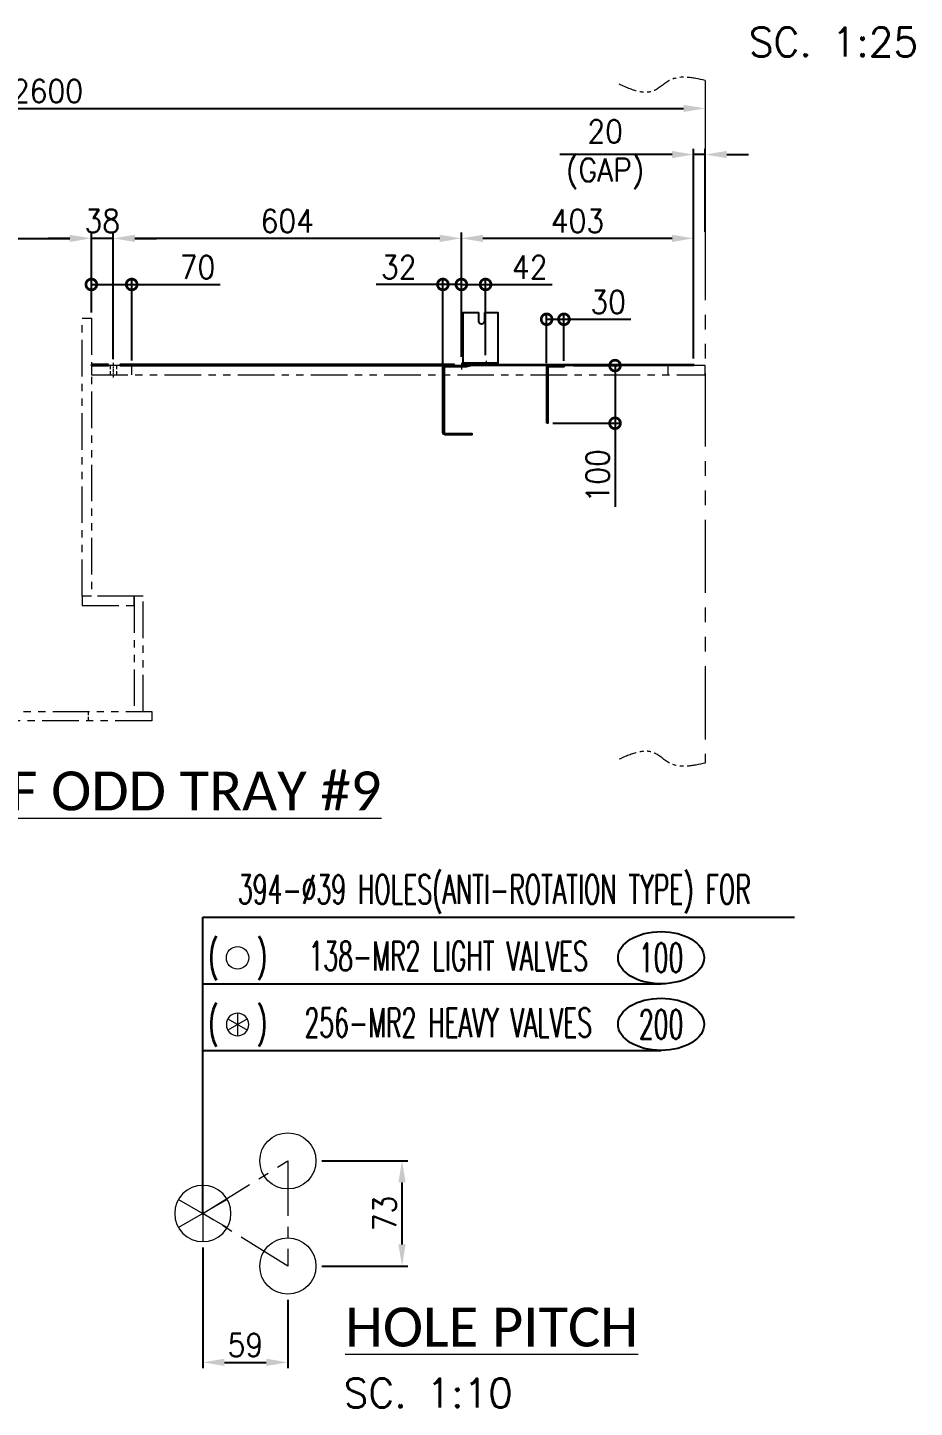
# Model space of a CAD drawing. Header units: inches. Extents: x -15980 to 45789, y -23276 to 2417.
# Drawn here: x -4346 to -2807, y -18757 to -16363 of the extents above; entities that cross this region are included whole.
import ezdxf
from ezdxf.enums import TextEntityAlignment as Align

# ---------------------------------------------------------------- set-up
doc = ezdxf.new("R2010")
doc.units = ezdxf.units.IN
doc.header["$MEASUREMENT"] = 0
for name, pattern in [('CENTER', [50.8, 31.75, -6.35, 6.35, -6.35]), ('CENTERX2', [101.6, 63.5, -12.7, 12.7, -12.7]), ('HIDDEN', [9.525, 6.35, -3.175]), ('HIDDENX2', [19.05, 12.7, -6.35]), ('PHANTOMX2', [127, 63.5, -12.7, 12.7, -12.7, 12.7, -12.7])]:
    doc.linetypes.add(name, pattern=pattern)
for name, color, linetype, lineweight in [('Center line', 181, 'CENTER', 5), ('CENTER LINES', 181, 'CENTERX2', 5), ('HATCH', 130, 'PHANTOMX2', 9), ('HIDDEN', 211, 'HIDDEN', 5), ('HIDDEN LINES', 211, 'HIDDENX2', 5), ('TEXT', 2, 'Continuous', 13)]:
    doc.layers.add(name, color=color, linetype=linetype, lineweight=lineweight)
doc.layers.add('dim', color=82, linetype='Continuous')
doc.styles.add('ROMANS', font='ROMANS.shx', dxfattribs={"width": 0.9, "bigfont": '@extfont2.shx'})
doc.styles.add('style4', font='calibri.ttf')
doc.dimstyles.new('1X25', dxfattribs={"dimscale": 25, "dimtxt": 1.6, "dimasz": 1.5, "dimexe": 0.4, "dimexo": 0.4, "dimgap": 0.4, "dimtad": 1, "dimdsep": 46, "dimtxsty": 'ROMANS', "dimcen": 0, "dimclrd": 256, "dimclre": 256, "dimclrt": 2, "dimadec": 0, "dimazin": 0, "dimtfac": 1, "dimtmove": 0, "dimatfit": 3, "dimfxl": 0.7, "dimlwd": -1, "dimlwe": -1, "dimarcsym": 1})
doc.dimstyles.new('2.5x25', dxfattribs={"dimscale": 25, "dimtxt": 1.6, "dimasz": 1.5, "dimexe": 0.4, "dimexo": 0.4, "dimgap": 0.4, "dimtad": 1, "dimlfac": 0.4, "dimdsep": 46, "dimtxsty": 'ROMANS', "dimcen": 0, "dimclrd": 256, "dimclre": 256, "dimclrt": 2, "dimadec": 0, "dimazin": 0, "dimtfac": 1, "dimtmove": 0, "dimatfit": 3, "dimfxl": 0.7, "dimlwd": -1, "dimlwe": -1, "dimarcsym": 1})

# ---------------------------------------------------------------- blocks, each defined once
blk = doc.blocks.new('*D309')
at = {"layer": 'Defpoints', "color": 0, "transparency": 16777216}
for p in [(-5770.4, -16503.5), (-3170.4, -16503.5), (-3170.4, -16503.5)]:
    blk.add_point(p, dxfattribs=at)
at = {"layer": 'dim', "transparency": 16777216}
blk.add_line((-5732.9, -16503.5), (-3207.9, -16503.5), dxfattribs=at)
for points in [[(-5732.9, -16497.3), (-5732.9, -16509.8), (-5770.4, -16503.5)], [(-3207.9, -16497.3), (-3207.9, -16509.8), (-3170.4, -16503.5)]]:
    blk.add_solid(points, dxfattribs=at)
at = {"layer": 'dim', "color": 2, "transparency": 16777216, "insert": (-4470.4, -16473.5), "char_height": 40, "attachment_point": 5, "style": 'ROMANS'}
blk.add_mtext('SHELL I.D.=%%C2600', dxfattribs=at)
blk = doc.blocks.new('*D314')
at = {"layer": 'Defpoints', "color": 0, "transparency": 16777216}
for p in [(-4235.4, -16728.9), (-4235.4, -16867.6), (-4705.4, -16901.4)]:
    blk.add_point(p, dxfattribs=at)
at = {"layer": 'dim', "transparency": 16777216}
for p, q in [((-4705.4, -16891.4), (-4705.4, -16718.9)), ((-4667.9, -16728.9), (-4272.9, -16728.9)), ((-4235.4, -16857.6), (-4235.4, -16718.9))]:
    blk.add_line(p, q, dxfattribs=at)
for points in [[(-4667.9, -16722.7), (-4667.9, -16735.2), (-4705.4, -16728.9)], [(-4272.9, -16722.7), (-4272.9, -16735.2), (-4235.4, -16728.9)]]:
    blk.add_solid(points, dxfattribs=at)
at = {"layer": 'dim', "color": 2, "transparency": 16777216, "insert": (-4470.4, -16698.9), "char_height": 40, "attachment_point": 5, "style": 'ROMANS'}
blk.add_mtext('470', dxfattribs=at)
blk = doc.blocks.new('*D308')
at = {"layer": 'Defpoints', "color": 0, "transparency": 16777216}
for p in [(-3593.4, -16728.9), (-3593.4, -16944.6), (-3190.4, -16947.6)]:
    blk.add_point(p, dxfattribs=at)
at = {"layer": 'dim', "transparency": 16777216}
for p, q in [((-3593.4, -16934.6), (-3593.4, -16718.9)), ((-3227.9, -16728.9), (-3555.9, -16728.9)), ((-3190.4, -16937.6), (-3190.4, -16718.9))]:
    blk.add_line(p, q, dxfattribs=at)
for points in [[(-3555.9, -16722.7), (-3555.9, -16735.2), (-3593.4, -16728.9)], [(-3227.9, -16722.7), (-3227.9, -16735.2), (-3190.4, -16728.9)]]:
    blk.add_solid(points, dxfattribs=at)
at = {"layer": 'dim', "color": 2, "transparency": 16777216, "insert": (-3391.9, -16698.9), "char_height": 40, "attachment_point": 5, "style": 'ROMANS'}
blk.add_mtext('403', dxfattribs=at)
blk = doc.blocks.new('*D316')
at = {"layer": 'Defpoints', "color": 0, "transparency": 16777216}
for p in [(-4197.4, -16728.9), (-3593.4, -16944.6), (-4197.4, -16948.6)]:
    blk.add_point(p, dxfattribs=at)
at = {"layer": 'dim', "transparency": 16777216}
for p, q in [((-4197.4, -16762), (-4197.4, -16718.9)), ((-3630.9, -16728.9), (-4159.9, -16728.9)), ((-3593.4, -16934.6), (-3593.4, -16718.9)), ((-4197.4, -16938.6), (-4197.4, -16855.8))]:
    blk.add_line(p, q, dxfattribs=at)
for points in [[(-4159.9, -16722.7), (-4159.9, -16735.2), (-4197.4, -16728.9)], [(-3630.9, -16722.7), (-3630.9, -16735.2), (-3593.4, -16728.9)]]:
    blk.add_solid(points, dxfattribs=at)
at = {"layer": 'dim', "color": 2, "transparency": 16777216, "insert": (-3895.4, -16698.9), "char_height": 40, "attachment_point": 5, "style": 'ROMANS'}
blk.add_mtext('604', dxfattribs=at)
blk = doc.blocks.new('_DotSmall')
at = {"color": 0, "linetype": 'ByBlock', "const_width": 0.5}
blk.add_lwpolyline([(-0.0625, 0, 1), (0.0625, 0, 1)], format="xyb", close=True, dxfattribs=at)
blk = doc.blocks.new('*D317')
at = {"layer": 'Defpoints', "color": 0, "transparency": 16777216}
for p in [(-3445.4, -16869.3), (-3445.4, -16955.5), (-3415.4, -16951.6)]:
    blk.add_point(p, dxfattribs=at)
at = {"layer": 'dim', "transparency": 16777216}
for p, q in [((-3445.4, -16945.5), (-3445.4, -16859.3)), ((-3445.4, -16869.3), (-3415.4, -16869.3)), ((-3415.4, -16941.6), (-3415.4, -16859.3)), ((-3415.4, -16869.3), (-3299.6, -16869.3))]:
    blk.add_line(p, q, dxfattribs=at)
at = {"layer": 'dim', "transparency": 16777216, "xscale": 37.5, "yscale": 37.5, "zscale": 37.5, "rotation": 180}
blk.add_blockref('_DotSmall', (-3445.4, -16869.3), dxfattribs=at)
at = {"layer": 'dim', "transparency": 16777216, "xscale": 37.5, "yscale": 37.5, "zscale": 37.5}
blk.add_blockref('_DotSmall', (-3415.4, -16869.3), dxfattribs=at)
at = {"layer": 'dim', "color": 2, "transparency": 16777216, "insert": (-3338.7, -16839.3), "char_height": 40, "attachment_point": 5, "style": 'ROMANS'}
blk.add_mtext('30', dxfattribs=at)
blk = doc.blocks.new('*D318')
at = {"layer": 'Defpoints', "color": 0, "transparency": 16777216}
for p in [(-3551.4, -16808.9), (-3593.4, -16944.6), (-3551.4, -16941.3)]:
    blk.add_point(p, dxfattribs=at)
at = {"layer": 'dim', "transparency": 16777216}
for p, q in [((-3593.4, -16934.6), (-3593.4, -16798.9)), ((-3551.4, -16931.3), (-3551.4, -16798.9)), ((-3593.4, -16808.9), (-3551.4, -16808.9)), ((-3551.4, -16808.9), (-3435.6, -16808.9))]:
    blk.add_line(p, q, dxfattribs=at)
at = {"layer": 'dim', "transparency": 16777216, "xscale": 37.5, "yscale": 37.5, "zscale": 37.5, "rotation": 180}
blk.add_blockref('_DotSmall', (-3593.4, -16808.9), dxfattribs=at)
at = {"layer": 'dim', "transparency": 16777216, "xscale": 37.5, "yscale": 37.5, "zscale": 37.5}
blk.add_blockref('_DotSmall', (-3551.4, -16808.9), dxfattribs=at)
at = {"layer": 'dim', "color": 2, "transparency": 16777216, "insert": (-3474.7, -16778.9), "char_height": 40, "attachment_point": 5, "style": 'ROMANS'}
blk.add_mtext('42', dxfattribs=at)
blk = doc.blocks.new('*D319')
at = {"layer": 'Defpoints', "color": 0, "transparency": 16777216}
for p in [(-3625.4, -16808.9), (-3593.4, -16944.6), (-3625.4, -16956.1)]:
    blk.add_point(p, dxfattribs=at)
at = {"layer": 'dim', "transparency": 16777216}
for p, q in [((-3625.4, -16946.1), (-3625.4, -16798.9)), ((-3593.4, -16934.6), (-3593.4, -16798.9)), ((-3625.4, -16808.9), (-3741.2, -16808.9)), ((-3593.4, -16808.9), (-3625.4, -16808.9))]:
    blk.add_line(p, q, dxfattribs=at)
at = {"layer": 'dim', "transparency": 16777216, "xscale": 37.5, "yscale": 37.5, "zscale": 37.5, "rotation": 180}
blk.add_blockref('_DotSmall', (-3625.4, -16808.9), dxfattribs=at)
at = {"layer": 'dim', "transparency": 16777216, "xscale": 37.5, "yscale": 37.5, "zscale": 37.5}
blk.add_blockref('_DotSmall', (-3593.4, -16808.9), dxfattribs=at)
at = {"layer": 'dim', "color": 2, "transparency": 16777216, "insert": (-3702, -16778.9), "char_height": 40, "attachment_point": 5, "style": 'ROMANS'}
blk.add_mtext('32', dxfattribs=at)
blk = doc.blocks.new('*D320')
at = {"layer": 'Defpoints', "color": 0, "transparency": 16777216}
for p in [(-3408.6, -16949.6), (-3444.4, -17049.6), (-3326.8, -17049.6)]:
    blk.add_point(p, dxfattribs=at)
at = {"layer": 'dim', "transparency": 16777216}
for p, q in [((-3398.6, -16949.6), (-3316.8, -16949.6)), ((-3326.8, -16949.6), (-3326.8, -17049.6)), ((-3434.4, -17049.6), (-3316.8, -17049.6)), ((-3326.8, -17049.6), (-3326.8, -17194.5))]:
    blk.add_line(p, q, dxfattribs=at)
at = {"layer": 'dim', "transparency": 16777216, "xscale": 37.5, "yscale": 37.5, "zscale": 37.5}
for p, rotation in [((-3326.8, -16949.6), 90), ((-3326.8, -17049.6), 270)]:
    blk.add_blockref('_DotSmall', p, dxfattribs=dict(at, rotation=rotation))
at = {"layer": 'dim', "color": 2, "transparency": 16777216, "insert": (-3356.8, -17140.8), "char_height": 40, "attachment_point": 5, "rotation": 90, "style": 'ROMANS'}
blk.add_mtext('100', dxfattribs=at)
blk = doc.blocks.new('*D321')
at = {"layer": 'Defpoints', "color": 0, "transparency": 16777216}
for p in [(-4165.4, -16808.9), (-4235.4, -16867.6), (-4165.4, -16950.6)]:
    blk.add_point(p, dxfattribs=at)
at = {"layer": 'dim', "transparency": 16777216}
for p, q in [((-4235.4, -16857.6), (-4235.4, -16798.9)), ((-4165.4, -16940.6), (-4165.4, -16798.9)), ((-4235.4, -16808.9), (-4165.4, -16808.9)), ((-4165.4, -16808.9), (-4012.1, -16808.9))]:
    blk.add_line(p, q, dxfattribs=at)
at = {"layer": 'dim', "transparency": 16777216, "xscale": 37.5, "yscale": 37.5, "zscale": 37.5, "rotation": 180}
blk.add_blockref('_DotSmall', (-4235.4, -16808.9), dxfattribs=at)
at = {"layer": 'dim', "transparency": 16777216, "xscale": 37.5, "yscale": 37.5, "zscale": 37.5}
blk.add_blockref('_DotSmall', (-4165.4, -16808.9), dxfattribs=at)
at = {"layer": 'dim', "color": 2, "transparency": 16777216, "insert": (-4051.2, -16778.9), "char_height": 40, "attachment_point": 5, "style": 'ROMANS'}
blk.add_mtext('70', dxfattribs=at)
blk = doc.blocks.new('*D362')
at = {"layer": 'Defpoints', "color": 0, "transparency": 16777216}
for p in [(-4235.4, -16728.9), (-4235.4, -16867.6), (-4197.4, -16948.6)]:
    blk.add_point(p, dxfattribs=at)
at = {"layer": 'dim', "transparency": 16777216}
for p, q in [((-4272.9, -16728.9), (-4310.4, -16728.9)), ((-4235.4, -16857.6), (-4235.4, -16718.9)), ((-4197.4, -16728.9), (-4235.4, -16728.9)), ((-4197.4, -16938.6), (-4197.4, -16718.9)), ((-4159.9, -16728.9), (-4122.4, -16728.9))]:
    blk.add_line(p, q, dxfattribs=at)
for points in [[(-4272.9, -16722.7), (-4272.9, -16735.2), (-4235.4, -16728.9)], [(-4159.9, -16722.7), (-4159.9, -16735.2), (-4197.4, -16728.9)]]:
    blk.add_solid(points, dxfattribs=at)
at = {"layer": 'dim', "color": 2, "transparency": 16777216, "insert": (-4216.4, -16698.9), "char_height": 40, "attachment_point": 5, "style": 'ROMANS'}
blk.add_mtext('38', dxfattribs=at)
blk = doc.blocks.new('A$Cc042e11c')
for p, q in [((65, 616), (65, 600)), ((995, 600), (995, 616)), ((1605, 600), (1605, 616)), ((2535, 616), (2535, 600))]:
    blk.add_line(p, q)
for points in [[(1065, 216), (1081, 216), (1081, 698), (1065, 698)], [(1535, 216), (1519, 216), (1519, 698), (1535, 698)], [(0, 616), (1065, 616), (1065, 600), (0, 600)], [(2600, 616), (1535, 616), (1535, 600), (2600, 600)], [(975, 216), (991, 216), (991, 16), (975, 16)], [(991, 216), (1081, 216), (1081, 200), (991, 200)], [(1609, 216), (1519, 216), (1519, 200), (1609, 200)], [(1625, 216), (1609, 216), (1609, 16), (1625, 16)], [(960, 16), (1640, 16), (1640, 0), (960, 0)]]:
    blk.add_lwpolyline(points, close=True)
at = {"layer": 'Center line', "ltscale": 0.2}
for p, q in [((1027, 620.9), (1027, 595.1)), ((1573, 620.9), (1573, 595.1))]:
    blk.add_line(p, q, dxfattribs=at)
at = {"layer": 'HIDDEN'}
for p, q in [((1021.5, 616), (1021.5, 600)), ((1032.5, 616), (1032.5, 600)), ((1567.5, 616), (1567.5, 600)), ((1578.5, 616), (1578.5, 600)), ((1070.5, 16), (1070.5, 0)), ((1529.5, 16), (1529.5, 0))]:
    blk.add_line(p, q, dxfattribs=at)
blk = doc.blocks.new('A$C4edc5b9b')
blk.add_lwpolyline([(0, 2), (30, 2), (30, 0), (0, 0)], close=True)
blk = doc.blocks.new('A$C5415b996')
blk.add_lwpolyline([(30, 0), (30, 96, 0.414214), (26, 100), (0, 100), (0, 98), (26, 98, -0.414214), (28, 96), (28, 0)], format="xyb", close=True)
blk = doc.blocks.new('A$C9f1ed8f9')
blk.add_lwpolyline([(431, 118, -0.414214), (433, 116), (433, 4, -0.414214), (431, 2), (385, 2), (385, 0), (431, 0, 0.414214), (435, 4), (435, 116, 0.414214), (431, 120), (395, 120), (385, 122), (0, 122), (0, 120), (384.8, 120), (394.8, 118)], format="xyb", close=True)
at = {"layer": 'CENTER LINES', "ltscale": 0.2}
blk.add_line((403, 125), (403, 113), dxfattribs=at)
at = {"layer": 'HIDDEN LINES', "ltscale": 0.2}
for p, q in [((397.5, 120), (397.5, 118)), ((408.5, 120), (408.5, 118))]:
    blk.add_line(p, q, dxfattribs=at)
blk.add_blockref('A$C5415b996', (225, 20))
blk = doc.blocks.new('A$Cd8bdfc00')
blk.add_lwpolyline([(0, 2), (580, 2), (580, 0), (0, 0)], close=True)
blk = doc.blocks.new('A$Ca2adf0ab')
for p, q in [((23, 93.3), (23, 78.3)), ((33, 78.3), (33, 93.3)), ((60, 6.3), (0, 6.3))]:
    blk.add_line(p, q)
blk.add_lwpolyline([(23, 93.3), (0, 93.3), (0, 3.3), (60, 3.3), (60, 93.3), (33, 93.3)])
blk.add_arc((28, 78.3), 5, 180, 0)
at = {"layer": 'Center line', "ltscale": 0.05}
blk.add_line((20, 9.6), (20, 0), dxfattribs=at)
at = {"layer": 'HIDDEN'}
for p, q in [((7.5, 6.3), (7.5, 3.3)), ((32.5, 3.3), (32.5, 6.3))]:
    blk.add_line(p, q, dxfattribs=at)
blk = doc.blocks.new('A$Cc20749b3')
for name, p in [('A$Ca2adf0ab', (362.1, 614.7)), ('A$C9f1ed8f9', (20, 496)), ('A$Cd8bdfc00', (435, 616)), ('A$C4edc5b9b', (1035, 616))]:
    blk.add_blockref(name, p)
at = {"xscale": -1}
for name, p in [('A$Ca2adf0ab', (2240.1, 614.7)), ('A$C4edc5b9b', (1565, 616)), ('A$Cd8bdfc00', (2165, 616)), ('A$C9f1ed8f9', (2580, 496))]:
    blk.add_blockref(name, p, dxfattribs=at)
at = {"layer": 'HATCH', "ltscale": 2}
blk.add_blockref('A$Cc042e11c', (0, 0), dxfattribs=at)
blk = doc.blocks.new('*D384')
at = {"layer": 'Defpoints', "color": 0, "transparency": 16777216}
for p in [(-3170.4, -16583.5), (-3170.4, -16727.8), (-3190.4, -16947.6)]:
    blk.add_point(p, dxfattribs=at)
at = {"layer": 'dim', "transparency": 16777216}
for p, q in [((-3227.9, -16583.5), (-3422.5, -16583.5)), ((-3190.4, -16937.6), (-3190.4, -16573.5)), ((-3170.4, -16583.5), (-3190.4, -16583.5)), ((-3170.4, -16717.8), (-3170.4, -16573.5)), ((-3132.9, -16583.5), (-3095.4, -16583.5))]:
    blk.add_line(p, q, dxfattribs=at)
for points in [[(-3227.9, -16577.3), (-3227.9, -16589.8), (-3190.4, -16583.5)], [(-3132.9, -16577.3), (-3132.9, -16589.8), (-3170.4, -16583.5)]]:
    blk.add_solid(points, dxfattribs=at)
at = {"layer": 'dim', "color": 2, "transparency": 16777216, "insert": (-3343.9, -16583.5), "char_height": 40, "attachment_point": 5, "style": 'ROMANS'}
blk.add_mtext('20\\P(GAP)', dxfattribs=at)
blk = doc.blocks.new('A$Ce7f1c790')
at = {"layer": 'TEXT'}
for p, q in [((19.5, 39), (19.5, 0)), ((2.61, 29.25), (36.39, 9.75)), ((36.39, 29.25), (2.61, 9.75))]:
    blk.add_line(p, q, dxfattribs=at)
blk.add_circle((19.5, 19.5), 19.5, dxfattribs=at)
blk = doc.blocks.new('A$C11cce40c')
at = {"layer": 'TEXT'}
blk.add_circle((19.5, 19.5), 19.5, dxfattribs=at)
blk = doc.blocks.new('A$C8831e77b')
for p in [(59, 73), (59, 0)]:
    blk.add_blockref('A$C11cce40c', p)
at = {"xscale": -1}
blk.add_blockref('A$Ce7f1c790', (39, 36.5), dxfattribs=at)
blk = doc.blocks.new('*D417')
at = {"layer": 'Defpoints', "color": 0, "transparency": 16777216}
for p in [(-3845.7, -18329.1), (-3696.3, -18329.1), (-3845.7, -18511.6)]:
    blk.add_point(p, dxfattribs=at)
at = {"layer": 'dim', "transparency": 16777216}
for p, q in [((-3835.7, -18329.1), (-3686.3, -18329.1)), ((-3696.3, -18474.1), (-3696.3, -18366.6)), ((-3835.7, -18511.6), (-3686.3, -18511.6))]:
    blk.add_line(p, q, dxfattribs=at)
for points in [[(-3702.6, -18366.6), (-3690.1, -18366.6), (-3696.3, -18329.1)], [(-3702.6, -18474.1), (-3690.1, -18474.1), (-3696.3, -18511.6)]]:
    blk.add_solid(points, dxfattribs=at)
at = {"layer": 'dim', "color": 2, "transparency": 16777216, "insert": (-3726.3, -18420.4), "char_height": 40, "attachment_point": 5, "rotation": 90, "style": 'ROMANS'}
blk.add_mtext('73', dxfattribs=at)
blk = doc.blocks.new('*D418')
at = {"layer": 'Defpoints', "color": 0, "transparency": 16777216}
for p in [(-4041.9, -18469.1), (-3894.4, -18560.4), (-3894.4, -18678.6)]:
    blk.add_point(p, dxfattribs=at)
at = {"layer": 'dim', "transparency": 16777216}
for p, q in [((-4041.9, -18479.1), (-4041.9, -18688.6)), ((-3894.4, -18570.4), (-3894.4, -18688.6)), ((-4004.4, -18678.6), (-3931.9, -18678.6))]:
    blk.add_line(p, q, dxfattribs=at)
for points in [[(-4004.4, -18672.3), (-4004.4, -18684.8), (-4041.9, -18678.6)], [(-3931.9, -18672.3), (-3931.9, -18684.8), (-3894.4, -18678.6)]]:
    blk.add_solid(points, dxfattribs=at)
at = {"layer": 'dim', "color": 2, "transparency": 16777216, "insert": (-3968.2, -18648.6), "char_height": 40, "attachment_point": 5, "style": 'ROMANS'}
blk.add_mtext('59', dxfattribs=at)

msp = doc.modelspace()

# ---------------------------------------------------------------- linework, layer by layer
at = {"layer": 'Center line', "ltscale": 3}
for p, q in [((-4041.922, -18420.375), (-3894.422, -18329.125)), ((-3894.422, -18329.125), (-3894.422, -18511.625)), ((-3894.422, -18511.625), (-4041.922, -18420.375))]:
    msp.add_line(p, q, dxfattribs=at)
at = {"layer": 'dim'}
for p, q in [((-4041.922, -18420.375), (-4041.922, -17906.456)), ((-4041.922, -17906.456), (-3015.099, -17906.456)), ((-4041.922, -18022.01), (-3246.861, -18022.01)), ((-4041.922, -18137.564), (-3246.861, -18137.564))]:
    msp.add_line(p, q, dxfattribs=at)
for centre in [(-3246.861, -17976.703), (-3246.861, -18092.257)]:
    msp.add_ellipse(centre, major_axis=(-74.698, 0), ratio=0.60653482, dxfattribs=at)
at = {"layer": 'HATCH', "ltscale": 2}
msp.add_line((-3170.364, -16454.951), (-3170.364, -17639.15), dxfattribs=at)
at = {"layer": 'HATCH', "ltscale": 0.5}
for points in [[(-3170.364, -16454.951), (-3231.798, -16454.772), (-3258.35, -16472.462), (-3321.603, -16460.71)], [(-3170.364, -17639.15), (-3231.798, -17639.328), (-3258.35, -17621.638), (-3321.603, -17633.39)]]:
    msp.add_spline(points, degree=3, dxfattribs=at)

# ---------------------------------------------------------------- block references
for name, p in [('A$Cc20749b3', (-5770.364, -17565.561)), ('A$C11cce40c', (-4001.115, -17996.472))]:
    msp.add_blockref(name, p)
at = {"xscale": -1}
msp.add_blockref('A$Ce7f1c790', (-3962.115, -18112.026), dxfattribs=at)
at = {"xscale": 2.5, "yscale": 2.5, "zscale": 2.5}
msp.add_blockref('A$C8831e77b', (-4090.672, -18560.375), dxfattribs=at)

# ---------------------------------------------------------------- texts
at = {"layer": 'TEXT', "ltscale": 0.5, "style": 'ROMANS'}
for s, p in [('SC. 1:25', (-3094.443, -16413.328)), ('SC. 1:10', (-3797.605, -18756.755))]:
    msp.add_text(s, height=50, dxfattribs=at).set_placement(p)
at = {"layer": 'TEXT', "style": 'style4'}
for s, p in [('%%UELEVATION VIEW OF ODD TRAY #9', (-4470.364, -17687.47)), ('%%UHOLE PITCH', (-3540.876, -18617.41))]:
    msp.add_text(s, height=67.5, dxfattribs=at).set_placement(p, align=Align.MIDDLE_CENTER)
at = {"layer": 'TEXT', "ltscale": 0.5, "style": 'ROMANS', "width": 0.6}
for s, rotation, p in [('394-%%C39 HOLES(ANTI-ROTATION TYPE) FOR', 0.000056, (-3536.177, -17858.157)), ('(', 0.000056, (-4023.853, -17973.711)), (')', 359.999944, (-3939.377, -17973.711)), ('138-MR2 LIGHT VALVES ', 0.000056, (-3605.913, -17973.711)), ('100', 0.000056, (-3246.861, -17976.703)), ('(', 0.000056, (-4023.853, -18089.265)), (')', 359.999944, (-3939.377, -18089.265)), ('256-MR2 HEAVY VALVES ', 0.000056, (-3605.913, -18089.265)), ('200', 0.000056, (-3246.861, -18092.257))]:
    msp.add_text(s, height=50, rotation=rotation, dxfattribs=at).set_placement(p, align=Align.MIDDLE_CENTER)

# ---------------------------------------------------------------- dimensions: what is measured, and where the dimension line sits
at = {"layer": 'dim'}
dim = msp.add_linear_dim(base=(-3170.364, -16503.51), p1=(-5770.364, -16503.51), p2=(-3170.364, -16503.51), text='SHELL I.D.=%%C<>', dimstyle='1X25', override={"dimtmove": 0}, dxfattribs=at)
dim.commit()
dim.dimension.update_dxf_attribs({"geometry": '*D309', "text_midpoint": (-4470.364, -16503.51), "dimtype": 160})
dim = msp.add_linear_dim(base=(-3170.364, -16583.51), p1=(-3190.364, -16947.561), p2=(-3170.364, -16727.804), angle=180, text='<>\\X(GAP)', dimstyle='1X25', override={"dimtmove": 0}, dxfattribs=at)
dim.commit()
dim.dimension.update_dxf_attribs({"geometry": '*D384', "text_midpoint": (-3343.936, -16583.51), "dimtype": 160})
for base, p1, p2, override, picture, middle in [((-4235.364, -16728.909), (-4705.364, -16901.391), (-4235.364, -16867.561), {"dimtmove": 0}, '*D314', (-4470.364, -16728.909)), ((-4165.364, -16808.909), (-4235.364, -16867.561), (-4165.364, -16950.561), {"dimblk1": 'DotSmall', "dimblk2": 'DotSmall', "dimsah": 1, "dimtmove": 0}, '*D321', (-4051.222, -16808.909)), ((-3625.364, -16808.909), (-3593.364, -16944.561), (-3625.364, -16956.061), {"dimblk1": 'DotSmall', "dimblk2": 'DotSmall', "dimsah": 1, "dimtmove": 0}, '*D319', (-3702.007, -16808.909)), ((-3551.364, -16808.909), (-3593.364, -16944.561), (-3551.364, -16941.25), {"dimblk1": 'DotSmall', "dimblk2": 'DotSmall', "dimsah": 1, "dimtmove": 0}, '*D318', (-3474.722, -16808.909)), ((-3445.364, -16869.315), (-3415.364, -16951.561), (-3445.364, -16955.468), {"dimblk1": 'DotSmall', "dimblk2": 'DotSmall', "dimsah": 1}, '*D317', (-3338.722, -16869.315))]:
    dim = msp.add_linear_dim(base=base, p1=p1, p2=p2, dimstyle='1X25', override=override, dxfattribs=at)
    dim.commit()
    dim.dimension.update_dxf_attribs({"geometry": picture, "text_midpoint": middle, "dimtype": 160})
dim = msp.add_linear_dim(base=(-4235.364, -16728.909), p1=(-4197.364, -16948.561), p2=(-4235.364, -16867.561), dimstyle='1X25', dxfattribs=at)
dim.commit()
dim.dimension.update_dxf_attribs({"geometry": '*D362', "text_midpoint": (-4216.364, -16728.909), "dimtype": 160})
for base, p1, p2, picture, middle in [((-4197.364, -16728.909), (-3593.364, -16944.561), (-4197.364, -16948.561), '*D316', (-3895.364, -16728.909)), ((-3593.364, -16728.909), (-3190.364, -16947.561), (-3593.364, -16944.561), '*D308', (-3391.864, -16728.909))]:
    dim = msp.add_linear_dim(base=base, p1=p1, p2=p2, angle=180, dimstyle='1X25', override={"dimtmove": 0}, dxfattribs=at)
    dim.commit()
    dim.dimension.update_dxf_attribs({"geometry": picture, "text_midpoint": middle, "dimtype": 160})
dim = msp.add_linear_dim(base=(-3326.791, -17049.561), p1=(-3408.633, -16949.561), p2=(-3444.364, -17049.561), angle=90, dimstyle='1X25', override={"dimblk1": 'DotSmall', "dimblk2": 'DotSmall', "dimsah": 1}, dxfattribs=at)
dim.commit()
dim.dimension.update_dxf_attribs({"geometry": '*D320', "text_midpoint": (-3356.791, -17140.776)})
dim = msp.add_linear_dim(base=(-3696.326, -18329.125), p1=(-3845.672, -18511.625), p2=(-3845.672, -18329.125), angle=90, dimstyle='2.5x25', dxfattribs=at)
dim.commit()
dim.dimension.update_dxf_attribs({"geometry": '*D417', "text_midpoint": (-3726.326, -18420.375)})
dim = msp.add_linear_dim(base=(-3894.422, -18678.599), p1=(-4041.922, -18469.125), p2=(-3894.422, -18560.375), dimstyle='2.5x25', dxfattribs=at)
dim.commit()
dim.dimension.update_dxf_attribs({"geometry": '*D418', "text_midpoint": (-3968.172, -18648.599)})

doc.saveas('drawing.dxf')
